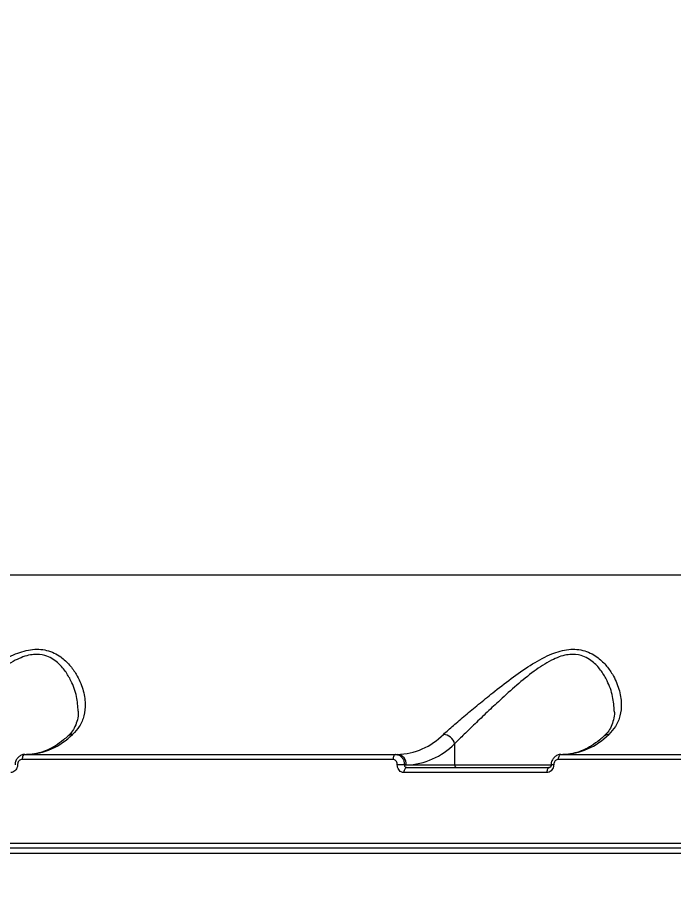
# Model space of a CAD drawing. Header units: millimetres. Extents: x -9609 to 9022, y -7175 to 8108.
# Drawn here: x -3791.7 to -3665.8, y 3598.4 to 3766.6 of the extents above; entities that cross this region are included whole.
import ezdxf

# ---------------------------------------------------------------- set-up
doc = ezdxf.new("R2010")
doc.units = ezdxf.units.MM
for name, color, linetype in [('DIKOM_ОБЪЕКТ', 7, 'Continuous'), ('DIKOM_РАЗМЕР_ЗОНА', 7, 'Continuous'), ('DIKOM_РАЗМЕР_ОБЪЕКТА', 7, 'Continuous')]:
    doc.layers.add(name, color=color, linetype=linetype)
doc.styles.add('style1', font='arial.ttf', dxfattribs={"width": 0.8})
doc.dimstyles.new('1-50', dxfattribs={"dimtxt": 300, "dimasz": 200, "dimexe": 100, "dimexo": 0, "dimgap": 100, "dimtad": 1, "dimtxsty": 'style1', "dimcen": 200, "dimclrd": 7, "dimclre": 7, "dimclrt": 7, "dimadec": 1, "dimazin": 2, "dimtfac": 1, "dimtmove": 0, "dimatfit": 2, "dimfxl": 0, "dimlwd": 25, "dimlwe": 18, "dimarcsym": 0})

# ---------------------------------------------------------------- blocks, each defined once
blk = doc.blocks.new('*D10')
at = {"layer": 'Defpoints', "color": 0, "transparency": 16777216}
for p in [(-405.54, 6589.16), (-8044.66, -3492.79), (424.09, -3492.79)]:
    blk.add_point(p, dxfattribs=at)
at = {"layer": 'DIKOM_РАЗМЕР_ОБЪЕКТА', "color": 7, "lineweight": 18, "transparency": 16777216}
for p, q in [((-405.54, 6589.16), (-8144.66, 6589.16)), ((424.09, -3492.79), (-8144.66, -3492.79))]:
    blk.add_line(p, q, dxfattribs=at)
at = {"layer": 'DIKOM_РАЗМЕР_ОБЪЕКТА', "color": 7, "lineweight": 25, "transparency": 16777216}
blk.add_line((-8044.66, 6389.16), (-8044.66, -3292.79), dxfattribs=at)
at = {"layer": 'DIKOM_РАЗМЕР_ОБЪЕКТА', "color": 7, "transparency": 16777216}
for points in [[(-8077.99, 6389.16), (-8011.32, 6389.16), (-8044.66, 6589.16)], [(-8077.99, -3292.79), (-8011.32, -3292.79), (-8044.66, -3492.79)]]:
    blk.add_solid(points, dxfattribs=at)
at = {"layer": 'DIKOM_РАЗМЕР_ОБЪЕКТА', "color": 7, "transparency": 16777216, "insert": (-8297.83, 1541.5), "char_height": 300, "attachment_point": 5, "rotation": 90, "style": 'style1'}
blk.add_mtext('10100', dxfattribs=at)
blk = doc.blocks.new('*D13')
at = {"layer": 'Defpoints', "color": 0, "transparency": 16777216}
for p in [(-4933.28, 8107.63), (-9158.98, -4977.79), (-1652.91, -4977.79)]:
    blk.add_point(p, dxfattribs=at)
at = {"layer": 'DIKOM_РАЗМЕР_ЗОНА', "color": 7, "lineweight": 18, "transparency": 16777216}
for p, q in [((-4933.28, 8107.63), (-9258.98, 8107.63)), ((-1652.91, -4977.79), (-9258.98, -4977.79))]:
    blk.add_line(p, q, dxfattribs=at)
at = {"layer": 'DIKOM_РАЗМЕР_ЗОНА', "color": 7, "lineweight": 25, "transparency": 16777216}
blk.add_line((-9158.98, 7907.63), (-9158.98, -4777.79), dxfattribs=at)
at = {"layer": 'DIKOM_РАЗМЕР_ЗОНА', "color": 7, "transparency": 16777216}
for points in [[(-9192.32, 7907.63), (-9125.65, 7907.63), (-9158.98, 8107.63)], [(-9192.32, -4777.79), (-9125.65, -4777.79), (-9158.98, -4977.79)]]:
    blk.add_solid(points, dxfattribs=at)
at = {"layer": 'DIKOM_РАЗМЕР_ЗОНА', "color": 7, "transparency": 16777216, "insert": (-9412.26, 1541.5), "char_height": 300, "attachment_point": 5, "rotation": 90, "style": 'style1'}
blk.add_mtext('13100', dxfattribs=at)

msp = doc.modelspace()

# ---------------------------------------------------------------- linework, layer by layer
at = {"layer": 'DIKOM_ОБЪЕКТ', "color": 7, "linetype": 'Continuous', "lineweight": 15}
for p, q in [((-3883.968, 3659.715), (-3583.959, 3659.715)), ((-3707.814, 3627.263), (-3707.814, 3623.212)), ((-3790.282, 3625.212), (-3719.137, 3625.212)), ((-3719.137, 3625.212), (-3718.797, 3625.212)), ((-3687.422, 3625.212), (-3616.277, 3625.212)), ((-3719.651, 3624.253), (-3790.797, 3624.253)), ((-3616.791, 3624.253), (-3687.937, 3624.253)), ((-3690.128, 3621.747), (-3717.557, 3621.747)), ((-3717.443, 3623.212), (-3717.083, 3623.212)), ((-3717.083, 3623.212), (-3707.814, 3623.212)), ((-3717.043, 3622.712), (-3689.613, 3622.712)), ((-3707.814, 3623.212), (-3689.256, 3623.212)), ((-3962.836, 3608.215), (-3547.967, 3608.215)), ((-3547.452, 3607.212), (-3962.321, 3607.212)), ((-3547.967, 3606.21), (-3962.836, 3606.21))]:
    msp.add_line(p, q, dxfattribs=at)
at = {"layer": 'DIKOM_ОБЪЕКТ', "color": 7, "linetype": 'Continuous', "lineweight": 15, "flags": 128}
for points in [[(-3790.282, 3625.212), (-3790.38, 3625.194), (-3790.474, 3625.14), (-3790.561, 3625.052), (-3790.639, 3624.933), (-3790.703, 3624.789), (-3790.752, 3624.623), (-3790.783, 3624.442), (-3790.797, 3624.253)], [(-3719.137, 3625.212), (-3719.235, 3625.194), (-3719.329, 3625.14), (-3719.416, 3625.052), (-3719.494, 3624.933), (-3719.558, 3624.789), (-3719.607, 3624.623), (-3719.638, 3624.442), (-3719.651, 3624.253)], [(-3687.422, 3625.212), (-3687.52, 3625.194), (-3687.614, 3625.14), (-3687.701, 3625.052), (-3687.779, 3624.933), (-3687.843, 3624.789), (-3687.891, 3624.623), (-3687.923, 3624.442), (-3687.937, 3624.253)], [(-3717.043, 3622.712), (-3717.141, 3622.694), (-3717.235, 3622.639), (-3717.323, 3622.551), (-3717.4, 3622.431), (-3717.465, 3622.286), (-3717.513, 3622.119), (-3717.544, 3621.937), (-3717.557, 3621.747)], [(-3689.613, 3622.712), (-3689.711, 3622.694), (-3689.806, 3622.639), (-3689.894, 3622.551), (-3689.971, 3622.431), (-3690.035, 3622.286), (-3690.084, 3622.119), (-3690.115, 3621.937), (-3690.128, 3621.747)]]:
    msp.add_lwpolyline(points, dxfattribs=at)
at = {"layer": 'DIKOM_ОБЪЕКТ', "color": 7, "linetype": 'Continuous', "lineweight": 15}
for centre, radius, start, end in [((-3790.417, 3638.325), 13.122, 272.07246, 315.14082), ((-3781.151, 3627.757), 1.313, 88.44936, 131.70159), ((-3719.272, 3638.326), 13.122, 272.071, 315.14001), ((-3710.122, 3626.699), 2.375, 13.72174, 86.33416), ((-3687.556, 3638.324), 13.12, 272.06968, 315.1436), ((-3678.291, 3627.757), 1.313, 88.44936, 131.70159), ((-3717.582, 3636.983), 13.78, 272.07546, 315.13689), ((-3718.952, 3623.345), 1.874, 355.94867, 85.2677), ((-3718.765, 3600.377), 22.873, 86.68688, 90.12392), ((-3707.348, 3623.179), 0.468, 175.88872, 265.26548), ((-3688.964, 3620.808), 2.446, 86.48299, 97.86703)]:
    msp.add_arc(centre, radius, start, end, dxfattribs=at)
for points, knots in [([(-3812.83, 3629.07), (-3812.213, 3629.625), (-3810.976, 3630.737), (-3808.644, 3632.714), (-3806.103, 3634.835), (-3803.176, 3637.212), (-3799.888, 3639.792), (-3796.251, 3642.35), (-3792.669, 3644.385), (-3789.711, 3645.338), (-3787.579, 3645.456), (-3786.034, 3645.244), (-3784.618, 3644.721), (-3783.093, 3643.8), (-3781.629, 3642.421), (-3780.146, 3640.32), (-3779.036, 3637.767), (-3778.591, 3635.049), (-3778.857, 3632.64), (-3779.642, 3630.652), (-3780.651, 3629.568), (-3781.115, 3629.07)], [0, 0, 0, 0, 0.0554755, 0.1110243, 0.1664956, 0.2220061, 0.2900215, 0.3579604, 0.4226736, 0.4774056, 0.505246, 0.5330916, 0.5627089, 0.5923757, 0.6404285, 0.6885816, 0.7603259, 0.8320622, 0.8910002, 0.9498676, 1, 1, 1, 1]), ([(-3709.97, 3629.07), (-3709.353, 3629.625), (-3708.117, 3630.737), (-3705.784, 3632.714), (-3703.243, 3634.835), (-3700.316, 3637.212), (-3697.028, 3639.792), (-3693.391, 3642.35), (-3689.809, 3644.385), (-3686.851, 3645.338), (-3684.719, 3645.456), (-3683.173, 3645.244), (-3681.758, 3644.721), (-3680.234, 3643.8), (-3678.768, 3642.421), (-3677.287, 3640.32), (-3676.176, 3637.767), (-3675.73, 3635.049), (-3675.996, 3632.64), (-3676.781, 3630.652), (-3677.791, 3629.568), (-3678.255, 3629.07)], [0, 0, 0, 0, 0.0554765, 0.1110239, 0.1664957, 0.2220058, 0.2900206, 0.357965, 0.4226779, 0.4774031, 0.5052433, 0.5330956, 0.5627116, 0.5923748, 0.6404299, 0.6885798, 0.7603237, 0.8320588, 0.890998, 0.9498666, 1, 1, 1, 1]), ([(-3780.044, 3633.501), (-3780.105, 3634.444), (-3780.231, 3636.392), (-3781.182, 3639.037), (-3782.467, 3641.251), (-3783.739, 3642.702), (-3785.098, 3643.686), (-3786.579, 3644.341), (-3788.026, 3644.485), (-3789.466, 3644.294), (-3790.654, 3643.967), (-3792.791, 3643.022), (-3795.557, 3641.186), (-3798.818, 3638.505), (-3801.792, 3635.822), (-3804.462, 3633.321), (-3806.775, 3631.111), (-3808.929, 3629.028), (-3810.088, 3627.856), (-3810.675, 3627.263)], [0, 0, 0, 0, 0.0837321, 0.173042, 0.230238, 0.2886008, 0.3225468, 0.3574001, 0.4072999, 0.420593, 0.4517195, 0.4838934, 0.5607459, 0.6426237, 0.7267562, 0.7946317, 0.8636844, 0.9308936, 1, 1, 1, 1]), ([(-3677.184, 3633.501), (-3677.245, 3634.444), (-3677.37, 3636.392), (-3678.323, 3639.037), (-3679.607, 3641.251), (-3680.879, 3642.702), (-3682.238, 3643.686), (-3683.719, 3644.341), (-3685.166, 3644.485), (-3686.606, 3644.294), (-3687.794, 3643.967), (-3689.931, 3643.021), (-3692.697, 3641.186), (-3695.958, 3638.505), (-3698.932, 3635.822), (-3701.601, 3633.321), (-3703.915, 3631.111), (-3706.069, 3629.028), (-3707.227, 3627.856), (-3707.814, 3627.263)], [0, 0, 0, 0, 0.0837318, 0.1730458, 0.2302421, 0.2886051, 0.3225512, 0.3574047, 0.4073046, 0.4205978, 0.4517244, 0.4838905, 0.5607506, 0.6426287, 0.7267619, 0.7946313, 0.8636893, 0.9308933, 1, 1, 1, 1]), ([(-3780.044, 3633.501), (-3780.04, 3633.451), (-3779.99, 3632.874), (-3780.171, 3631.881), (-3780.586, 3630.605), (-3781.2, 3629.572), (-3781.78, 3628.996), (-3782.041, 3628.738)], [0, 0, 0, 0, 0.0261759, 0.2986073, 0.5705525, 0.8074124, 1, 1, 1, 1]), ([(-3677.184, 3633.501), (-3677.18, 3633.451), (-3677.132, 3632.874), (-3677.311, 3631.881), (-3677.726, 3630.605), (-3678.34, 3629.572), (-3678.92, 3628.996), (-3679.18, 3628.738)], [0, 0, 0, 0, 0.0261746, 0.2986202, 0.5705508, 0.8074244, 1, 1, 1, 1]), ([(-3782.028, 3628.734), (-3782.298, 3628.495), (-3783.084, 3627.797), (-3784.411, 3626.858), (-3786.009, 3626.013), (-3787.626, 3625.46), (-3788.937, 3625.235), (-3789.712, 3625.217), (-3789.942, 3625.212)], [0, 0, 0, 0, 0.1033984, 0.301916, 0.5017472, 0.7047585, 0.9124638, 1, 1, 1, 1]), ([(-3679.168, 3628.734), (-3679.438, 3628.495), (-3680.223, 3627.797), (-3681.551, 3626.858), (-3683.149, 3626.013), (-3684.765, 3625.46), (-3686.077, 3625.235), (-3686.852, 3625.217), (-3687.082, 3625.212)], [0, 0, 0, 0, 0.1033866, 0.3019217, 0.5017414, 0.7047467, 0.912458, 1, 1, 1, 1]), ([(-3790.315, 3625.193), (-3790.367, 3625.197), (-3790.638, 3625.221), (-3791.121, 3625.034), (-3791.667, 3624.623), (-3792.027, 3624.011), (-3792.188, 3623.508), (-3792.154, 3623.246), (-3792.152, 3623.23)], [0, 0, 0, 0, 0.0530163, 0.2781171, 0.5037626, 0.737516, 0.9841266, 1, 1, 1, 1]), ([(-3719.137, 3625.212), (-3719.011, 3625.203), (-3718.693, 3625.178), (-3718.214, 3624.939), (-3717.783, 3624.487), (-3717.493, 3623.887), (-3717.46, 3623.437), (-3717.443, 3623.212)], [0, 0, 0, 0, 0.1406452, 0.35544, 0.5702838, 0.7851399, 1, 1, 1, 1]), ([(-3687.455, 3625.193), (-3687.507, 3625.197), (-3687.778, 3625.221), (-3688.261, 3625.034), (-3688.807, 3624.623), (-3689.167, 3624.011), (-3689.328, 3623.508), (-3689.294, 3623.246), (-3689.292, 3623.23)], [0, 0, 0, 0, 0.0531703, 0.2782355, 0.5038453, 0.7375617, 0.9841315, 1, 1, 1, 1]), ([(-3790.797, 3624.253), (-3790.893, 3624.242), (-3791.086, 3624.219), (-3791.347, 3624.047), (-3791.546, 3623.793), (-3791.654, 3623.511), (-3791.668, 3623.324), (-3791.674, 3623.25)], [0, 0, 0, 0, 0.2141803, 0.4285939, 0.643168, 0.8580761, 1, 1, 1, 1]), ([(-3718.815, 3623.25), (-3718.822, 3623.363), (-3718.837, 3623.588), (-3718.978, 3623.889), (-3719.191, 3624.116), (-3719.43, 3624.236), (-3719.589, 3624.248), (-3719.651, 3624.253)], [0, 0, 0, 0, 0.2151627, 0.4301235, 0.6450083, 0.859537, 1, 1, 1, 1]), ([(-3687.937, 3624.253), (-3688.033, 3624.242), (-3688.226, 3624.219), (-3688.487, 3624.047), (-3688.686, 3623.793), (-3688.794, 3623.511), (-3688.808, 3623.324), (-3688.814, 3623.25)], [0, 0, 0, 0, 0.2141844, 0.4285693, 0.6431717, 0.8580714, 1, 1, 1, 1]), ([(-3791.674, 3623.25), (-3791.682, 3623.139), (-3791.704, 3622.86), (-3791.866, 3622.437), (-3792.164, 3622.056), (-3792.554, 3621.797), (-3792.843, 3621.763), (-3792.988, 3621.747)], [0, 0, 0, 0, 0.1418461, 0.3567116, 0.5713582, 0.7857736, 1, 1, 1, 1]), ([(-3717.557, 3621.747), (-3717.652, 3621.754), (-3717.89, 3621.772), (-3718.249, 3621.952), (-3718.569, 3622.292), (-3718.782, 3622.743), (-3718.804, 3623.081), (-3718.815, 3623.25)], [0, 0, 0, 0, 0.1405784, 0.3551469, 0.5699281, 0.7849323, 1, 1, 1, 1]), ([(-3717.443, 3623.212), (-3717.442, 3623.156), (-3717.439, 3623.044), (-3717.373, 3622.894), (-3717.27, 3622.781), (-3717.153, 3622.721), (-3717.074, 3622.715), (-3717.043, 3622.712)], [0, 0, 0, 0, 0.21553444, 0.43075253, 0.64556844, 0.85975805, 1, 1, 1, 1]), ([(-3688.814, 3623.25), (-3688.822, 3623.139), (-3688.844, 3622.86), (-3689.006, 3622.437), (-3689.304, 3622.056), (-3689.693, 3621.797), (-3689.983, 3621.763), (-3690.128, 3621.747)], [0, 0, 0, 0, 0.141844, 0.3567166, 0.5713459, 0.7856283, 1, 1, 1, 1]), ([(-3689.303, 3623.232), (-3689.303, 3623.201), (-3689.303, 3623.115), (-3689.344, 3622.978), (-3689.412, 3622.847), (-3689.493, 3622.759), (-3689.574, 3622.715), (-3689.597, 3622.71), (-3689.615, 3622.712), (-3689.616, 3622.712)], [0, 0, 0, 0, 0.083527, 0.2335146, 0.3872309, 0.5494248, 0.730191, 0.9905629, 1, 1, 1, 1])]:
    msp.add_open_spline(points, degree=3, knots=knots, dxfattribs=at)

# ---------------------------------------------------------------- dimensions: what is measured, and where the dimension line sits
at = {"layer": 'DIKOM_РАЗМЕР_ЗОНА'}
dim = msp.add_linear_dim(base=(-9158.984, -4977.788), p1=(-4933.276, 8107.631), p2=(-1652.914, -4977.788), angle=90, text='13100', dimstyle='1-50', dxfattribs=at)
dim.commit()
dim.dimension.update_dxf_attribs({"geometry": '*D13', "text_midpoint": (-9158.984, 1541.499), "dimtype": 160})
at = {"layer": 'DIKOM_РАЗМЕР_ОБЪЕКТА'}
dim = msp.add_linear_dim(base=(-8044.657, -3492.788), p1=(-405.539, 6589.161), p2=(424.086, -3492.788), angle=90, text='10100', dimstyle='1-50', dxfattribs=at)
dim.commit()
dim.dimension.update_dxf_attribs({"geometry": '*D10', "text_midpoint": (-8044.657, 1541.499), "dimtype": 160})

doc.saveas('drawing.dxf')
